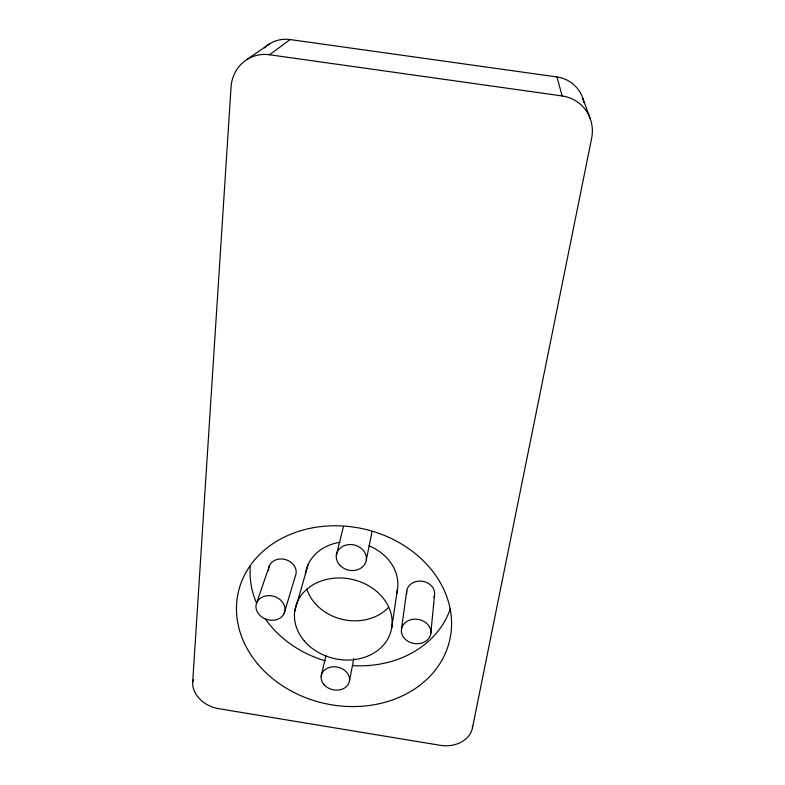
<?xml version="1.0" encoding="UTF-8"?>
<svg xmlns="http://www.w3.org/2000/svg" width="785" height="785" viewBox="0 0 785 785"><rect width="100%" height="100%" fill="white"/><g stroke="black" fill="none" stroke-linecap="round" stroke-linejoin="round"><path stroke-width="1.18" d="M583.952 102.56A34.805 33.156 -50.3 0 0 556.967 76.959L290.097 39.554L269.589 54.754A37.778 35.256 62.9 0 0 231.045 87.115L192.698 681.959A28.289 22.255 17.5 0 0 218.691 708.678L440.081 745.299A28.603 22.569 7.2 0 0 472.442 727.989L472.531 725.546M430.769 633.887A14.836 12.217 8.5 0 0 410.634 619.816A14.836 12.217 8.5 0 0 407.013 640.668A14.836 12.217 8.5 0 0 430.769 633.887L434.517 595.236M401.488 629.158L406.728 590.791M391.666 628.01L397.416 589.712M349.502 680.821L353.799 658.527M366.31 559.98L372.09 531.406M472.442 727.989L591.625 138.405A37.965 36.218 -45.3 0 0 562.139 95.956L556.967 76.959M321.173 676.189L325.991 655.21M336.333 555.221L343.369 526.872M294.679 611.505L308.201 564.327M284.141 613.409A14.738 12.099 16.7 0 0 267.96 595.648A14.738 12.099 16.7 0 0 259.344 614.812A14.738 12.099 16.7 0 0 284.141 613.409L295.346 576.053A13.983 11.687 16.8 0 0 284.18 559.263A13.983 11.687 16.8 0 0 268.647 570.773M256.764 602.625L269.392 565.749M192.698 681.959L193.571 679.712M247.039 59.483L269.441 43.921M269.589 54.754L562.139 95.956M582.804 98.282L590.428 119.222M264.388 47.895A34.589 32.401 67.1 0 1 290.097 39.554M450.404 608.561A102.825 86.33 12.6 0 1 352.534 665.621M325.402 660.862A102.825 86.33 12.6 0 1 265.497 619.139M256.175 602.232A102.825 86.33 12.6 0 1 250.317 565.779M388.065 607.865A46.707 39.191 12.6 0 1 342.476 619.394A46.707 39.191 12.6 0 1 306.807 588.976M305.365 574.169A46.707 39.191 12.6 0 1 339.944 542.288M369.019 545.83A46.707 39.191 12.6 0 1 396.356 594.147M406.718 593.872A14.071 11.795 8.3 0 1 421.957 581.224A14.071 11.795 8.3 0 1 433.958 597.218M257.451 663.659A108.379 89.412 12.6 0 0 442.563 659.057A108.379 89.412 12.6 0 0 331.986 525.803A108.379 89.412 12.6 0 0 257.451 663.659M304.315 640.962A49.229 40.584 12.6 0 0 388.281 638.058A49.229 40.584 12.6 0 0 337.256 577.995A49.229 40.584 12.6 0 0 304.315 640.962M339.483 564.827A15.19 12.884 12.9 0 0 365.339 563.208A15.19 12.884 12.9 0 0 349.168 544.554A15.19 12.884 12.9 0 0 339.483 564.827M324.215 684.844A14.365 11.52 12.5 0 0 348.609 683.696A14.365 11.52 12.5 0 0 333.213 666.799A14.365 11.52 12.5 0 0 324.215 684.844"/></g></svg>
